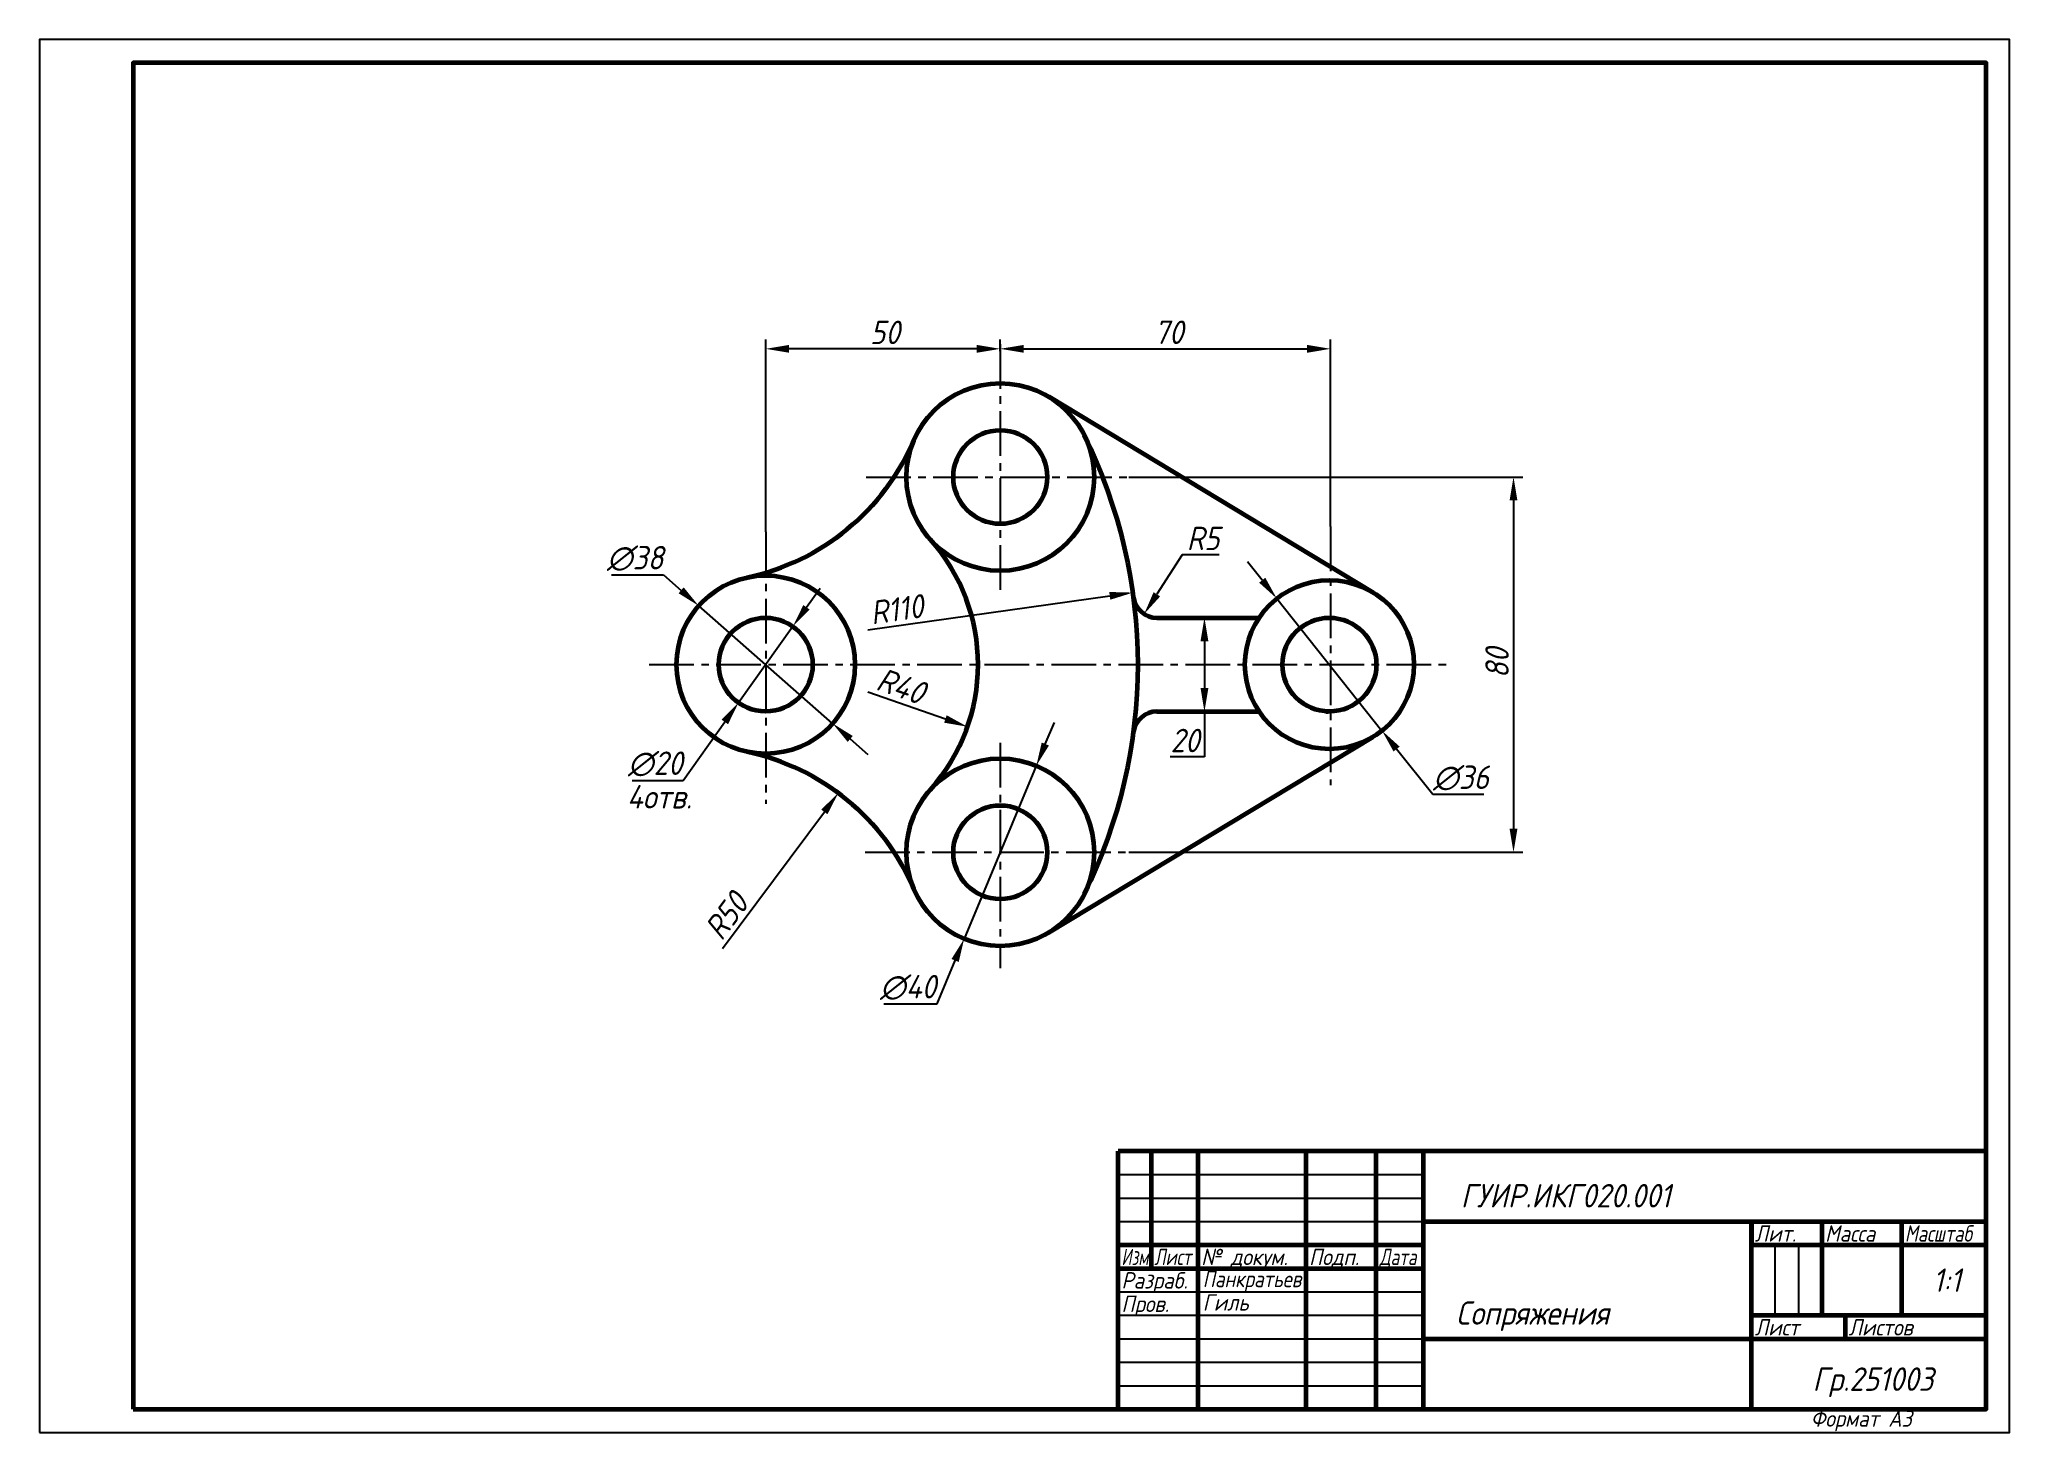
# Model space of a CAD drawing. Header units: millimetres. Extents: x 0 to 420, y 0 to 297.
import ezdxf
from ezdxf.enums import TextEntityAlignment as Align

# ---------------------------------------------------------------- set-up
doc = ezdxf.new("R2010")
doc.units = ezdxf.units.MM
doc.header["$LTSCALE"] = 0.5
doc.linetypes.add('осевая2', pattern=[28.575, 19.05, -3.175, 3.175, -3.175])
doc.layers.get('0').update_dxf_attribs({"lineweight": 60})
doc.layers.get('Defpoints').update_dxf_attribs({"color": 5})
doc.layers.add('1-оси', color=50, linetype='осевая2')
doc.layers.add('3-размеры', color=6, linetype='Continuous')
doc.layers.add('4-текст', color=7, linetype='Continuous', true_color=0x00ad00)
doc.styles.get("Standard").update_dxf_attribs({"font": 'isocpeui.ttf', "width": 0.9})
doc.dimstyles.new('Standart', dxfattribs={"dimtxt": 5, "dimasz": 5, "dimexe": 2, "dimexo": 0, "dimgap": 1, "dimtad": 1, "dimtoh": 1, "dimdec": 0, "dimtxsty": 'Standard', "dimcen": 2.5, "dimadec": 0, "dimazin": 0, "dimtfac": 1, "dimtdec": 0, "dimtmove": 0, "dimatfit": 3, "dimldrblk": 'DOTSMALL', "dimfxl": 1, "dimarcsym": 0})

# ---------------------------------------------------------------- blocks, each defined once
blk = doc.blocks.new('*D3')
at = {"layer": '3-размеры', "color": 0, "lineweight": -2, "transparency": 16777216}
for p, q in [((163.53, 175.93), (166.43, 180)), ((160.63, 171.86), (149.02, 155.57)), ((137.24, 139.04), (146.12, 151.5)), ((126.35, 139.04), (137.24, 139.04))]:
    blk.add_line(p, q, dxfattribs=at)
at = {"layer": '3-размеры', "color": 0, "transparency": 16777216}
for points in [[(162.85, 176.41), (164.21, 175.44), (160.63, 171.86)], [(145.44, 151.98), (146.8, 151.01), (149.02, 155.57)]]:
    blk.add_solid(points, dxfattribs=at)
at = {"layer": 'Defpoints', "color": 0, "transparency": 16777216}
for p in [(160.63, 171.86), (149.02, 155.57)]:
    blk.add_point(p, dxfattribs=at)
at = {"layer": '3-размеры', "color": 0, "transparency": 16777216, "insert": (131.29, 142.54), "char_height": 5, "attachment_point": 5}
blk.add_mtext('∅20', dxfattribs=at)
blk = doc.blocks.new('_DotSmall')
at = {"color": 0, "linetype": 'ByBlock', "const_width": 0.5}
blk.add_lwpolyline([(-0.0625, 0, 1), (0.0625, 0, 1)], format="xyb", close=True, dxfattribs=at)
blk = doc.blocks.new('*D4')
at = {"layer": '3-размеры', "color": 0, "lineweight": -2, "transparency": 16777216}
for p, q in [((121.98, 182.85), (133.04, 182.85)), ((133.04, 182.85), (136.8, 179.55)), ((169.1, 151.17), (140.55, 176.25)), ((172.85, 147.87), (176.61, 144.57))]:
    blk.add_line(p, q, dxfattribs=at)
at = {"layer": '3-размеры', "color": 0, "transparency": 16777216}
for points in [[(137.35, 180.18), (136.25, 178.93), (140.55, 176.25)], [(173.4, 148.5), (172.3, 147.25), (169.1, 151.17)]]:
    blk.add_solid(points, dxfattribs=at)
at = {"layer": 'Defpoints', "color": 0, "transparency": 16777216}
for p in [(140.55, 176.25), (169.1, 151.17)]:
    blk.add_point(p, dxfattribs=at)
at = {"layer": '3-размеры', "color": 0, "transparency": 16777216, "insert": (127.01, 186.35), "char_height": 5, "attachment_point": 5}
blk.add_mtext('∅38', dxfattribs=at)
blk = doc.blocks.new('*D5')
at = {"layer": '3-размеры', "color": 0, "lineweight": -2, "transparency": 16777216}
blk.add_line((145.65, 103.22), (167.33, 132.32), dxfattribs=at)
at = {"layer": '3-размеры', "color": 0, "transparency": 16777216}
blk.add_solid([(166.66, 132.82), (167.99, 131.82), (170.31, 136.33)], dxfattribs=at)
at = {"layer": 'Defpoints', "color": 0, "transparency": 16777216}
for p in [(170.31, 136.33), (140.45, 96.23)]:
    blk.add_point(p, dxfattribs=at)
at = {"layer": '3-размеры', "color": 0, "transparency": 16777216, "insert": (146.44, 110.13), "char_height": 5, "attachment_point": 5, "rotation": 53.3228}
blk.add_mtext('R50', dxfattribs=at)
blk = doc.blocks.new('*D6')
at = {"layer": '3-размеры', "color": 0, "lineweight": -2, "transparency": 16777216}
for p, q in [((214.44, 146.79), (216.36, 151.4)), ((212.52, 142.17), (197.13, 105.25)), ((191.36, 91.4), (195.21, 100.64)), ((180, 91.4), (191.36, 91.4))]:
    blk.add_line(p, q, dxfattribs=at)
at = {"layer": '3-размеры', "color": 0, "transparency": 16777216}
for points in [[(213.67, 147.11), (215.21, 146.47), (212.52, 142.17)], [(194.44, 100.96), (195.98, 100.32), (197.13, 105.25)]]:
    blk.add_solid(points, dxfattribs=at)
at = {"layer": 'Defpoints', "color": 0, "transparency": 16777216}
for p in [(212.52, 142.17), (197.13, 105.25)]:
    blk.add_point(p, dxfattribs=at)
at = {"layer": '3-размеры', "color": 0, "transparency": 16777216, "insert": (185.18, 94.9), "char_height": 5, "attachment_point": 5}
blk.add_mtext('∅40', dxfattribs=at)
blk = doc.blocks.new('*D7')
at = {"layer": '3-размеры', "color": 0, "lineweight": -2, "transparency": 16777216}
blk.add_line((176.63, 157.92), (193.13, 152.13), dxfattribs=at)
at = {"layer": '3-размеры', "color": 0, "transparency": 16777216}
blk.add_solid([(193.41, 152.92), (192.86, 151.34), (197.85, 150.47)], dxfattribs=at)
at = {"layer": 'Defpoints', "color": 0, "transparency": 16777216}
for p in [(160.1, 163.71), (197.85, 150.47)]:
    blk.add_point(p, dxfattribs=at)
at = {"layer": '3-размеры', "color": 0, "transparency": 16777216, "insert": (183.68, 159.15), "char_height": 5, "attachment_point": 5, "rotation": 340.6741}
blk.add_mtext('R40', dxfattribs=at)
blk = doc.blocks.new('*D8')
at = {"layer": '3-размеры', "color": 0, "lineweight": -2, "transparency": 16777216}
blk.add_line((176.6, 171.1), (228.17, 178.37), dxfattribs=at)
at = {"layer": '3-размеры', "color": 0, "transparency": 16777216}
blk.add_solid([(228.06, 179.2), (228.29, 177.55), (233.12, 179.07)], dxfattribs=at)
at = {"layer": 'Defpoints', "color": 0, "transparency": 16777216}
for p in [(233.12, 179.07), (124.2, 163.71)]:
    blk.add_point(p, dxfattribs=at)
at = {"layer": '3-размеры', "color": 0, "transparency": 16777216, "insert": (182.75, 175.5), "char_height": 5, "attachment_point": 5, "rotation": 8.0268}
blk.add_mtext('R110', dxfattribs=at)
blk = doc.blocks.new('*D9')
at = {"layer": '3-размеры', "color": 0, "lineweight": -2, "transparency": 16777216}
for p, q in [((260.68, 181.71), (257.56, 185.62)), ((263.79, 177.8), (286.21, 149.63)), ((297.03, 136.04), (289.32, 145.72)), ((307.95, 136.04), (297.03, 136.04))]:
    blk.add_line(p, q, dxfattribs=at)
at = {"layer": '3-размеры', "color": 0, "transparency": 16777216}
for points in [[(261.33, 182.23), (260.02, 181.19), (263.79, 177.8)], [(289.98, 146.24), (288.67, 145.2), (286.21, 149.63)]]:
    blk.add_solid(points, dxfattribs=at)
at = {"layer": 'Defpoints', "color": 0, "transparency": 16777216}
for p in [(263.79, 177.8), (286.21, 149.63)]:
    blk.add_point(p, dxfattribs=at)
at = {"layer": '3-размеры', "color": 0, "transparency": 16777216, "insert": (303.06, 139.54), "char_height": 5, "attachment_point": 5}
blk.add_mtext('∅36', dxfattribs=at)
blk = doc.blocks.new('*D10')
at = {"layer": '3-размеры', "color": 0, "lineweight": -2, "transparency": 16777216}
for p, q in [((243.64, 187.12), (238.22, 178.71)), ((251.53, 187.12), (243.64, 187.12))]:
    blk.add_line(p, q, dxfattribs=at)
at = {"layer": '3-размеры', "color": 0, "transparency": 16777216}
blk.add_solid([(237.52, 179.16), (238.92, 178.26), (235.51, 174.51)], dxfattribs=at)
at = {"layer": 'Defpoints', "color": 0, "transparency": 16777216}
for p in [(238.22, 178.71), (235.51, 174.51)]:
    blk.add_point(p, dxfattribs=at)
at = {"layer": '3-размеры', "color": 0, "transparency": 16777216, "insert": (248.08, 190.62), "char_height": 5, "attachment_point": 5}
blk.add_mtext('R5', dxfattribs=at)
blk = doc.blocks.new('*D11')
at = {"layer": '3-размеры', "color": 0, "lineweight": -2, "transparency": 16777216}
for p, q in [((249.11, 173.71), (246.36, 173.71)), ((248.36, 168.71), (248.36, 158.71)), ((249.11, 153.71), (246.36, 153.71)), ((248.36, 153.71), (248.36, 144.04)), ((248.36, 144.04), (241.07, 144.04))]:
    blk.add_line(p, q, dxfattribs=at)
at = {"layer": '3-размеры', "color": 0, "transparency": 16777216}
for points in [[(247.53, 168.71), (249.2, 168.71), (248.36, 173.71)], [(247.53, 158.71), (249.2, 158.71), (248.36, 153.71)]]:
    blk.add_solid(points, dxfattribs=at)
at = {"layer": 'Defpoints', "color": 0, "transparency": 16777216}
for p in [(249.11, 173.71), (248.36, 153.71), (249.11, 153.71)]:
    blk.add_point(p, dxfattribs=at)
at = {"layer": '3-размеры', "color": 0, "transparency": 16777216, "insert": (244.21, 147.54), "char_height": 5, "attachment_point": 5}
blk.add_mtext('20', dxfattribs=at)
blk = doc.blocks.new('*D12')
at = {"layer": '3-размеры', "color": 0, "lineweight": -2, "transparency": 16777216}
for p, q in [((232.24, 203.71), (316.24, 203.71)), ((314.24, 198.71), (314.24, 128.71)), ((232.24, 123.71), (316.24, 123.71))]:
    blk.add_line(p, q, dxfattribs=at)
at = {"layer": '3-размеры', "color": 0, "transparency": 16777216}
for points in [[(313.41, 198.71), (315.08, 198.71), (314.24, 203.71)], [(313.41, 128.71), (315.08, 128.71), (314.24, 123.71)]]:
    blk.add_solid(points, dxfattribs=at)
at = {"layer": 'Defpoints', "color": 0, "transparency": 16777216}
for p in [(232.24, 203.71), (232.24, 123.71), (314.24, 123.71)]:
    blk.add_point(p, dxfattribs=at)
at = {"layer": '3-размеры', "color": 0, "transparency": 16777216, "insert": (310.74, 164.04), "char_height": 5, "attachment_point": 5, "rotation": 90}
blk.add_mtext('80', dxfattribs=at)
blk = doc.blocks.new('*D13')
at = {"layer": '3-размеры', "color": 0, "lineweight": -2, "transparency": 16777216}
for p, q in [((154.83, 192.04), (154.83, 233.04)), ((199.83, 231.04), (159.83, 231.04)), ((204.83, 232.04), (204.83, 229.04))]:
    blk.add_line(p, q, dxfattribs=at)
at = {"layer": '3-размеры', "color": 0, "transparency": 16777216}
for points in [[(159.83, 231.87), (159.83, 230.2), (154.83, 231.04)], [(199.83, 231.87), (199.83, 230.2), (204.83, 231.04)]]:
    blk.add_solid(points, dxfattribs=at)
at = {"layer": 'Defpoints', "color": 0, "transparency": 16777216}
for p in [(154.83, 231.04), (204.83, 232.04), (154.83, 192.04)]:
    blk.add_point(p, dxfattribs=at)
at = {"layer": '3-размеры', "color": 0, "transparency": 16777216, "insert": (180.24, 234.54), "char_height": 5, "attachment_point": 5}
blk.add_mtext('50', dxfattribs=at)
blk = doc.blocks.new('*D14')
at = {"layer": '3-размеры', "color": 0, "lineweight": -2, "transparency": 16777216}
for p, q in [((204.83, 230.54), (204.83, 233.04)), ((209.83, 231.04), (270.24, 231.04)), ((275.24, 193.18), (275.24, 233.04))]:
    blk.add_line(p, q, dxfattribs=at)
at = {"layer": '3-размеры', "color": 0, "transparency": 16777216}
for points in [[(209.83, 231.87), (209.83, 230.2), (204.83, 231.04)], [(270.24, 231.87), (270.24, 230.2), (275.24, 231.04)]]:
    blk.add_solid(points, dxfattribs=at)
at = {"layer": 'Defpoints', "color": 0, "transparency": 16777216}
for p in [(275.24, 231.04), (204.83, 230.54), (275.24, 193.18)]:
    blk.add_point(p, dxfattribs=at)
at = {"layer": '3-размеры', "color": 0, "transparency": 16777216, "insert": (240.75, 234.57), "char_height": 5, "attachment_point": 5}
blk.add_mtext('70', dxfattribs=at)

msp = doc.modelspace()

# ---------------------------------------------------------------- linework, layer by layer
for p, q in [((215.16, 220.84), (284.3, 179.12)), ((238.22, 173.71), (260, 173.71)), ((274.21, 173.71), (274.83, 173.71)), ((238.22, 153.71), (260, 153.71)), ((274.21, 153.71), (274.83, 153.71)), ((215.16, 106.59), (284.3, 148.3)), ((365, 45), (365, 40))]:
    msp.add_line(p, q)
at = {"lineweight": 60}
for p, q in [((415, 60), (230, 60)), ((230, 5), (230, 60)), ((237, 60), (237, 35)), ((247, 5), (247, 60)), ((270, 60), (270, 5)), ((285, 5), (285, 60)), ((295, 60), (295, 5)), ((295, 45), (415, 45)), ((365, 5), (365, 45)), ((380, 45), (380, 25)), ((397, 25), (397, 45)), ((230, 40), (295, 40)), ((365, 40), (415, 40)), ((230, 35), (295, 35)), ((365, 25), (415, 25)), ((385, 20), (385, 25)), ((295, 20), (415, 20))]:
    msp.add_line(p, q, dxfattribs=at)
at = {"lineweight": -3}
for p, q in [((230, 55), (295, 55)), ((230, 50), (295, 50)), ((230, 45), (295, 45)), ((370, 25), (370, 40)), ((375, 40), (375, 25)), ((230, 30), (295, 30)), ((230, 25), (295, 25)), ((230, 20), (295, 20)), ((230, 15), (295, 15)), ((230, 10), (295, 10))]:
    msp.add_line(p, q, dxfattribs=at)
at = {"lineweight": 60}
msp.add_lwpolyline([(20, 5), (415, 5), (415, 292), (20, 292)], close=True, dxfattribs=at)
msp.add_lwpolyline([(20, 5), (415, 5), (415, 292), (20, 292)], close=True, dxfattribs=at)
for centre, radius in [((204.83, 203.71), 20), ((204.83, 203.71), 10), ((154.83, 163.71), 19), ((275, 163.71), 18), ((154.83, 163.71), 10), ((275, 163.71), 10), ((204.83, 123.71), 20), ((204.83, 123.71), 10)]:
    msp.add_circle(centre, radius)
for centre, radius, start, end in [((140.45, 231.2), 50, 282.0275, 336.8807), ((124.2, 163.71), 110, 333.6122, 26.3878), ((160.1, 163.71), 40, 318.1897, 41.8103), ((238.22, 178.71), 5, 187.4947, 270), ((238.22, 148.71), 5, 90, 172.5053), ((140.45, 96.23), 50, 23.1193, 77.9725)]:
    msp.add_arc(centre, radius, start, end)
at = {"layer": '1-оси'}
for p, q in [((204.83, 232.04), (204.83, 179.04)), ((176.24, 203.71), (232.24, 203.71)), ((154.83, 192.04), (154.83, 134.04)), ((275.24, 193.18), (275.24, 138)), ((130, 163.71), (300.24, 163.71)), ((204.83, 147.04), (204.83, 99.04)), ((176, 123.71), (234.24, 123.71))]:
    msp.add_line(p, q, dxfattribs=at)
at = {"layer": 'Defpoints'}
msp.add_lwpolyline([(0, 0), (420, 0), (420, 297), (0, 297)], close=True, dxfattribs=at)

# ---------------------------------------------------------------- texts
at = {"lineweight": -3, "width": 0.9}
msp.add_text('Формат А3', height=3.5, dxfattribs=at).set_placement((377.6, 1.25))
at = {"layer": '3-размеры', "insert": (125.24, 138.04), "char_height": 5, "attachment_point": 1}
msp.add_mtext('4отв.', dxfattribs=at)
at = {"layer": '4-текст', "lineweight": -3}
for s, width, p in [('Лит.', 0.9, (365.67, 40.7)), ('Масса', 0.9, (380.67, 40.7)), ('Масштаб', 0.8, (397.67, 40.7)), ('Изм.', 0.7, (230.67, 35.7)), ('Лист', 0.75, (237.67, 35.7)), ('№ докум.', 0.9, (247.67, 35.7)), ('Подп.', 0.9, (270.67, 35.7)), ('Дата', 0.75, (285.67, 35.7)), ('Разраб.', 0.9, (230.67, 30.7)), ('Пров.', 0.9, (230.67, 25.7)), ('Лист', 0.9, (365.67, 20.7)), ('Листов', 0.9, (385.67, 20.7))]:
    msp.add_text(s, height=3.5, dxfattribs=dict(at, width=width)).set_placement(p)
at = {"layer": '4-текст', "width": 0.770278}
msp.add_text('Панкратьев', height=3.5, dxfattribs=at).set_placement((248, 31), (269, 31), align=Align.FIT)
at = {"layer": '4-текст', "width": 0.9}
msp.add_text('Гиль', height=3.5, dxfattribs=at).set_placement((248, 26))
at = {"layer": '4-текст', "char_height": 5, "attachment_point": 1}
for s, insert in [('ГУИР.ИКГ020.001', (303, 53)), ('1:1', (403.64, 35)), ('Сопряжения', (302, 28))]:
    msp.add_mtext(s, dxfattribs=dict(at, insert=insert))
at = {"layer": '4-текст', "insert": (378, 13.9), "char_height": 5, "attachment_point": 1}
msp.add_mtext_dynamic_manual_height_columns('Гр.251003', width=0.9806, gutter_width=25, heights=[0], dxfattribs=at)

# ---------------------------------------------------------------- dimensions: what is measured, and where the dimension line sits
at = {"layer": '3-размеры'}
for base, p1, p2, picture, middle in [((154.83, 231.04), (204.83, 232.04), (154.83, 192.04), '*D13', (180.24, 231.04)), ((275.24, 231.04), (204.83, 230.54), (275.24, 193.18), '*D14', (240.75, 231.04))]:
    dim = msp.add_linear_dim(base=base, p1=p1, p2=p2, dimstyle='Standart', dxfattribs=at)
    dim.commit()
    dim.dimension.update_dxf_attribs({"geometry": picture, "text_midpoint": middle, "dimtype": 160})
for base, p1, p2, picture, middle in [((314.24, 123.71), (232.24, 203.71), (232.24, 123.71), '*D12', (314.24, 164.04)), ((248.36, 153.71), (249.11, 173.71), (249.11, 153.71), '*D11', (244.21, 144.04))]:
    dim = msp.add_linear_dim(base=base, p1=p1, p2=p2, angle=90, dimstyle='Standart', dxfattribs=at)
    dim.commit()
    dim.dimension.update_dxf_attribs({"geometry": picture, "text_midpoint": middle, "dimtype": 160})
for center, mpoint, picture, middle in [((238.22, 178.71), (235.51, 174.51), '*D10', (248.08, 187.12)), ((124.2, 163.71), (233.12, 179.07), '*D8', (183.24, 172.04)), ((160.1, 163.71), (197.85, 150.47), '*D7', (182.52, 155.85)), ((140.45, 96.23), (170.31, 136.33), '*D5', (149.24, 108.04))]:
    dim = msp.add_radius_dim(center=center, mpoint=mpoint, dimstyle='Standart', dxfattribs=at)
    dim.commit()
    dim.dimension.update_dxf_attribs({"geometry": picture, "text_midpoint": middle, "dimtype": 164})
for p1, p2, picture, middle in [((169.1, 151.17), (140.55, 176.25), '*D4', (127.01, 186.35)), ((212.52, 142.17), (197.13, 105.25), '*D6', (185.18, 94.9))]:
    dim = msp.add_diameter_dim_2p(p1=p1, p2=p2, dimstyle='Standart', dxfattribs=at)
    dim.commit()
    dim.dimension.update_dxf_attribs({"geometry": picture, "text_midpoint": middle})
for p1, p2, picture, middle in [((263.79, 177.8), (286.21, 149.63), '*D9', (303.06, 136.04)), ((160.63, 171.86), (149.02, 155.57), '*D3', (131.29, 139.04))]:
    dim = msp.add_diameter_dim_2p(p1=p1, p2=p2, dimstyle='Standart', dxfattribs=at)
    dim.commit()
    dim.dimension.update_dxf_attribs({"geometry": picture, "text_midpoint": middle, "dimtype": 163})

doc.saveas('drawing.dxf')
